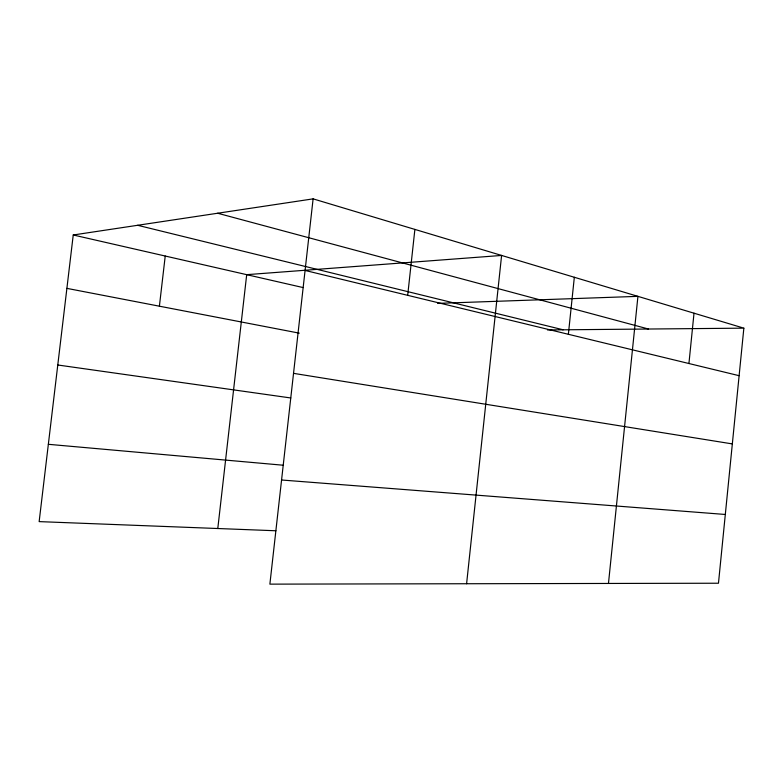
<?xml version="1.0" encoding="UTF-8"?>
<svg xmlns="http://www.w3.org/2000/svg" width="783" height="783" viewBox="0 0 783 783"><rect width="100%" height="100%" fill="white"/><g stroke="black" fill="none" stroke-linecap="round" stroke-linejoin="round"><path stroke-width="1.17" d="M743.85 328.155L718.471 583.227L269.881 584.138L313.112 198.862L743.85 328.155L547.444 329.946M688.932 363.527L694.012 313.19M608.469 583.452L637.93 296.356L437.619 303.373M568.37 334.292L574.33 277.27M466.599 583.736L501.6 255.444L246.694 274.667L217.791 528.525M407.689 295.328L414.882 229.409M159.399 306.192L165.233 256.031M313.112 198.862L73.24 234.988L39.15 521.615L275.89 530.766M281.567 479.999L725.312 514.47M48.35 444.304L283.24 465.229M57.776 364.995L290.787 397.97M293.537 373.354L732.33 443.912M66.888 288.369L299.272 333.147M73.24 234.988L303.178 287.586M305.076 270.448L739.123 375.693M137.651 225.289L563.173 329.8M217.664 213.24L648.49 329.026"/></g></svg>
